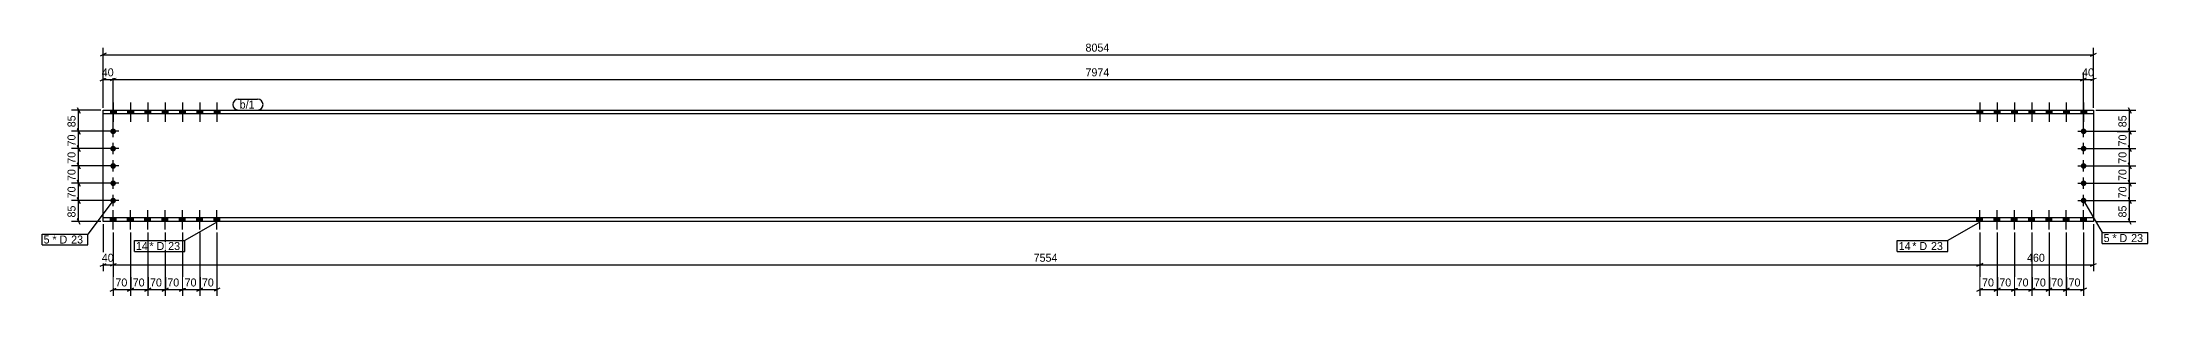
# Model space of a CAD drawing. Header units: millimetres. Extents: x 32 to 22264, y 32 to 1058.
# Drawn here: x 13742 to 22264, y 32 to 1058 of the extents above; entities that cross this region are included whole.
import ezdxf

# ---------------------------------------------------------------- set-up
doc = ezdxf.new("R2010")
doc.units = ezdxf.units.MM
doc.styles.add('Comic Sans MS', font='COMIC.TTF', dxfattribs={"height": 0.2})

msp = doc.modelspace()

# ---------------------------------------------------------------- hatches: boundary and pattern name
at = {"linetype": 'Continuous'}
for points in [[(14041, 782.6), (14018, 782.6), (14018, 768), (14041, 768)], [(14041.1, 782.6), (14018.1, 782.6), (14018.1, 768), (14041.1, 768)], [(14111, 782.6), (14088, 782.6), (14088, 768), (14111, 768)], [(14111.1, 782.6), (14088.1, 782.6), (14088.1, 768), (14111.1, 768)], [(14181, 782.6), (14158, 782.6), (14158, 768), (14181, 768)], [(14181.1, 782.6), (14158.1, 782.6), (14158.1, 768), (14181.1, 768)], [(14251, 782.6), (14228, 782.6), (14228, 768), (14251, 768)], [(14251.1, 782.6), (14228.1, 782.6), (14228.1, 768), (14251.1, 768)], [(14321, 782.6), (14298, 782.6), (14298, 768), (14321, 768)], [(14321.1, 782.6), (14298.1, 782.6), (14298.1, 768), (14321.1, 768)], [(14391, 782.6), (14368, 782.6), (14368, 768), (14391, 768)], [(14391.1, 782.6), (14368.1, 782.6), (14368.1, 768), (14391.1, 768)], [(14461, 782.6), (14438, 782.6), (14438, 768), (14461, 768)], [(14461.1, 782.6), (14438.1, 782.6), (14438.1, 768), (14461.1, 768)], [(21595, 782.6), (21572, 782.6), (21572, 768), (21595, 768)], [(21595, 782.6), (21572, 782.6), (21572, 768), (21595, 768)], [(21665, 782.6), (21642, 782.6), (21642, 768), (21665, 768)], [(21665, 782.6), (21642, 782.6), (21642, 768), (21665, 768)], [(21735, 782.6), (21712, 782.6), (21712, 768), (21735, 768)], [(21735, 782.6), (21712, 782.6), (21712, 768), (21735, 768)], [(21805, 782.6), (21782, 782.6), (21782, 768), (21805, 768)], [(21805, 782.6), (21782, 782.6), (21782, 768), (21805, 768)], [(21875, 782.6), (21852, 782.6), (21852, 768), (21875, 768)], [(21875, 782.6), (21852, 782.6), (21852, 768), (21875, 768)], [(21945, 782.6), (21922, 782.6), (21922, 768), (21945, 768)], [(21945, 782.6), (21922, 782.6), (21922, 768), (21945, 768)], [(22015, 782.6), (21992, 782.6), (21992, 768), (22015, 768)], [(22015, 782.6), (21992, 782.6), (21992, 768), (22015, 768)], [(14017.9, 697.6, -1), (14040.9, 697.6, -1)], [(21992, 697.6, -1), (22015, 697.6, -1)], [(14017.9, 627.6, -1), (14040.9, 627.6, -1)], [(21992, 627.6, -1), (22015, 627.6, -1)], [(14017.9, 557.6, -1), (14040.9, 557.6, -1)], [(21992, 557.6, -1), (22015, 557.6, -1)], [(14017.9, 487.6, -1), (14040.9, 487.6, -1)], [(14017.9, 417.6, -1), (14040.9, 417.6, -1)], [(21992, 487.6, -1), (22015, 487.6, -1)], [(21992, 417.6, -1), (22015, 417.6, -1)], [(14041, 347.2), (14018, 347.2), (14018, 332.6), (14041, 332.6)], [(14041.1, 347.2), (14018.1, 347.2), (14018.1, 332.6), (14041.1, 332.6)], [(14111, 347.2), (14088, 347.2), (14088, 332.6), (14111, 332.6)], [(14111.1, 347.2), (14088.1, 347.2), (14088.1, 332.6), (14111.1, 332.6)], [(14181, 347.2), (14158, 347.2), (14158, 332.6), (14181, 332.6)], [(14181.1, 347.2), (14158.1, 347.2), (14158.1, 332.6), (14181.1, 332.6)], [(14251, 347.2), (14228, 347.2), (14228, 332.6), (14251, 332.6)], [(14251.1, 347.2), (14228.1, 347.2), (14228.1, 332.6), (14251.1, 332.6)], [(14321, 347.2), (14298, 347.2), (14298, 332.6), (14321, 332.6)], [(14321.1, 347.2), (14298.1, 347.2), (14298.1, 332.6), (14321.1, 332.6)], [(14391, 347.2), (14368, 347.2), (14368, 332.6), (14391, 332.6)], [(14391.1, 347.2), (14368.1, 347.2), (14368.1, 332.6), (14391.1, 332.6)], [(14461, 347.2), (14438, 347.2), (14438, 332.6), (14461, 332.6)], [(14461.1, 347.2), (14438.1, 347.2), (14438.1, 332.6), (14461.1, 332.6)], [(21595, 347.2), (21572, 347.2), (21572, 332.6), (21595, 332.6)], [(21595, 347.2), (21572, 347.2), (21572, 332.6), (21595, 332.6)], [(21665, 347.2), (21642, 347.2), (21642, 332.6), (21665, 332.6)], [(21665, 347.2), (21642, 347.2), (21642, 332.6), (21665, 332.6)], [(21735, 347.2), (21712, 347.2), (21712, 332.6), (21735, 332.6)], [(21735, 347.2), (21712, 347.2), (21712, 332.6), (21735, 332.6)], [(21805, 347.2), (21782, 347.2), (21782, 332.6), (21805, 332.6)], [(21805, 347.2), (21782, 347.2), (21782, 332.6), (21805, 332.6)], [(21875, 347.2), (21852, 347.2), (21852, 332.6), (21875, 332.6)], [(21875, 347.2), (21852, 347.2), (21852, 332.6), (21875, 332.6)], [(21945, 347.2), (21922, 347.2), (21922, 332.6), (21945, 332.6)], [(21945, 347.2), (21922, 347.2), (21922, 332.6), (21945, 332.6)], [(22015, 347.2), (21992, 347.2), (21992, 332.6), (22015, 332.6)], [(22015, 347.2), (21992, 347.2), (21992, 332.6), (22015, 332.6)]]:
    msp.add_hatch(color=3, dxfattribs=at).paths.add_polyline_path(points)

# ---------------------------------------------------------------- linework, layer by layer
at = {"color": 8, "linetype": 'Continuous'}
for p, q in [((14001.4, 1013.6), (13977.4, 1001.6)), ((13989.4, 1007.6), (22043.5, 1007.6)), ((22031.5, 1001.6), (22055.5, 1013.6)), ((13977.4, 901.6), (14001.4, 913.6)), ((13989.4, 792.6), (13989.4, 936)), ((13989.4, 907.6), (14029.4, 907.6)), ((14041.4, 913.6), (14017.4, 901.6)), ((14041.4, 913.6), (14017.4, 901.6)), ((14029.4, 707.6), (14029.4, 936)), ((14029.4, 707.6), (14029.4, 936)), ((21991.5, 901.6), (22015.5, 913.6)), ((22003.5, 707.6), (22003.5, 936)), ((22003.5, 907.6), (22043.5, 907.6)), ((22055.5, 913.6), (22031.5, 901.6)), ((22043.5, 792.6), (22043.5, 936)), ((13979.4, 782.6), (13861, 782.6)), ((13883.4, 794.6), (13895.4, 770.6)), ((22053.5, 782.6), (22215, 782.6)), ((22183.4, 794.6), (22195.4, 770.6)), ((14019.4, 697.6), (13861, 697.6)), ((13883.4, 709.6), (13895.4, 685.6)), ((13889.4, 627.6), (13889.4, 697.6)), ((22013.5, 697.6), (22215, 697.6)), ((22183.4, 709.6), (22195.4, 685.6)), ((22189.4, 627.6), (22189.4, 697.6)), ((14019.4, 627.6), (13861, 627.6)), ((13895.4, 615.6), (13883.4, 639.6)), ((22013.5, 627.6), (22215, 627.6)), ((22195.4, 615.6), (22183.4, 639.6)), ((14019.4, 557.6), (13861, 557.6)), ((13895.4, 545.6), (13883.4, 569.6)), ((22013.5, 557.6), (22215, 557.6)), ((22195.4, 545.6), (22183.4, 569.6)), ((14019.4, 487.6), (13861, 487.6)), ((13895.4, 475.6), (13883.4, 499.6)), ((13895.4, 405.6), (13883.4, 429.6)), ((22013.5, 487.6), (22215, 487.6)), ((22195.4, 475.6), (22183.4, 499.6)), ((22183.4, 429.6), (22195.4, 405.6)), ((14019.4, 417.6), (13861, 417.6)), ((13895.4, 320.6), (13883.4, 344.6)), ((22013.5, 417.6), (22215, 417.6)), ((22195.4, 320.6), (22183.4, 344.6)), ((22189.4, 332.6), (22189.4, 417.6)), ((13979.4, 332.6), (13861, 332.6)), ((13989.4, 322.6), (13989.4, 132)), ((14029.5, 287.9), (14029.5, 132)), ((14029.5, 287.9), (14029.5, 132)), ((14099.6, 287.9), (14099.6, 32)), ((14169.6, 287.9), (14169.6, 32)), ((14239.6, 287.9), (14239.6, 32)), ((14309.6, 287.9), (14309.6, 32)), ((14379.6, 287.9), (14379.6, 32)), ((14449.6, 287.9), (14449.6, 32)), ((21583.5, 287.9), (21583.5, 32)), ((21653.5, 287.9), (21653.5, 32)), ((21723.5, 287.9), (21723.5, 32)), ((21933.5, 287.9), (21933.5, 32)), ((22003.5, 287.9), (22003.5, 32)), ((22043.5, 322.6), (22043.5, 132)), ((22053.5, 332.6), (22215, 332.6)), ((13977.4, 151.6), (14001.4, 163.6)), ((13989.4, 157.6), (14029.5, 157.6)), ((14041.5, 163.6), (14017.5, 151.6)), ((14041.5, 163.6), (14017.5, 151.6)), ((14029.5, 157.6), (21583.5, 157.6)), ((21595.5, 163.6), (21571.5, 151.6)), ((21571.5, 151.6), (21595.5, 163.6)), ((21583.5, 157.6), (22043.5, 157.6)), ((22031.5, 151.6), (22055.5, 163.6)), ((14017.6, 51.6), (14041.6, 63.6)), ((14087.6, 51.6), (14111.6, 63.6)), ((14157.6, 51.6), (14181.6, 63.6)), ((14227.6, 51.6), (14251.6, 63.6)), ((14239.6, 57.6), (14309.6, 57.6)), ((14321.6, 63.6), (14297.6, 51.6)), ((14367.6, 51.6), (14391.6, 63.6)), ((14379.6, 57.6), (14449.6, 57.6)), ((14461.6, 63.6), (14437.6, 51.6)), ((21571.5, 51.6), (21595.5, 63.6)), ((21641.5, 51.6), (21665.5, 63.6)), ((21653.5, 57.6), (21723.5, 57.6)), ((21735.5, 63.6), (21711.5, 51.6)), ((21781.5, 51.6), (21805.5, 63.6)), ((21851.5, 51.6), (21875.5, 63.6)), ((21921.5, 51.6), (21945.5, 63.6)), ((21933.5, 57.6), (22003.5, 57.6)), ((22015.5, 63.6), (21991.5, 51.6))]:
    msp.add_line(p, q, dxfattribs=at)
at = {"color": 7, "linetype": 'Continuous'}
for p, q in [((13989.4, 332.6), (13989.4, 782.6)), ((13989.4, 782.6), (22043.5, 782.6)), ((22043.5, 768), (13989.4, 768)), ((22043.5, 782.6), (22043.5, 332.6)), ((22043.5, 347.2), (13989.4, 347.2)), ((22043.5, 332.6), (13989.4, 332.6))]:
    msp.add_line(p, q, dxfattribs=at)
at = {"color": 3, "linetype": 'Continuous'}
for p, q in [((14018, 782.6), (14018, 768)), ((14018.1, 782.6), (14018.1, 768)), ((14029.5, 814.8), (14029.5, 736.6)), ((14029.6, 814.8), (14029.6, 736.6)), ((14041, 782.6), (14041, 768)), ((14041.1, 782.6), (14041.1, 768)), ((14088, 782.6), (14088, 768)), ((14088.1, 782.6), (14088.1, 768)), ((14099.5, 814.8), (14099.5, 736.6)), ((14099.6, 814.8), (14099.6, 736.6)), ((14111, 782.6), (14111, 768)), ((14111.1, 782.6), (14111.1, 768)), ((14158, 782.6), (14158, 768)), ((14158.1, 782.6), (14158.1, 768)), ((14169.5, 814.8), (14169.5, 736.6)), ((14169.6, 814.8), (14169.6, 736.6)), ((14181, 782.6), (14181, 768)), ((14181.1, 782.6), (14181.1, 768)), ((14228, 782.6), (14228, 768)), ((14228.1, 782.6), (14228.1, 768)), ((14239.5, 814.8), (14239.5, 736.6)), ((14239.6, 814.8), (14239.6, 736.6)), ((14251, 782.6), (14251, 768)), ((14251.1, 782.6), (14251.1, 768)), ((14298, 782.6), (14298, 768)), ((14298.1, 782.6), (14298.1, 768)), ((14309.5, 814.8), (14309.5, 736.6)), ((14309.6, 814.8), (14309.6, 736.6)), ((14321, 782.6), (14321, 768)), ((14321.1, 782.6), (14321.1, 768)), ((14368, 782.6), (14368, 768)), ((14368.1, 782.6), (14368.1, 768)), ((14379.5, 814.8), (14379.5, 736.6)), ((14379.6, 814.8), (14379.6, 736.6)), ((14391, 782.6), (14391, 768)), ((14391.1, 782.6), (14391.1, 768)), ((14438, 782.6), (14438, 768)), ((14438.1, 782.6), (14438.1, 768)), ((14449.5, 814.8), (14449.5, 736.6)), ((14449.6, 814.8), (14449.6, 736.6)), ((14461, 782.6), (14461, 768)), ((14461.1, 782.6), (14461.1, 768)), ((21572, 782.6), (21572, 768)), ((21572, 782.6), (21572, 768)), ((21583.5, 814.8), (21583.5, 736.6)), ((21583.5, 814.8), (21583.5, 736.6)), ((21595, 782.6), (21595, 768)), ((21595, 782.6), (21595, 768)), ((21642, 782.6), (21642, 768)), ((21642, 782.6), (21642, 768)), ((21653.5, 814.8), (21653.5, 736.6)), ((21653.5, 814.8), (21653.5, 736.6)), ((21665, 782.6), (21665, 768)), ((21665, 782.6), (21665, 768)), ((21712, 782.6), (21712, 768)), ((21712, 782.6), (21712, 768)), ((21723.5, 814.8), (21723.5, 736.6)), ((21723.5, 814.8), (21723.5, 736.6)), ((21735, 782.6), (21735, 768)), ((21735, 782.6), (21735, 768)), ((21782, 782.6), (21782, 768)), ((21782, 782.6), (21782, 768)), ((21793.5, 814.8), (21793.5, 736.6)), ((21793.5, 814.8), (21793.5, 736.6)), ((21805, 782.6), (21805, 768)), ((21805, 782.6), (21805, 768)), ((21852, 782.6), (21852, 768)), ((21852, 782.6), (21852, 768)), ((21863.5, 814.8), (21863.5, 736.6)), ((21863.5, 814.8), (21863.5, 736.6)), ((21875, 782.6), (21875, 768)), ((21875, 782.6), (21875, 768)), ((21922, 782.6), (21922, 768)), ((21922, 782.6), (21922, 768)), ((21933.5, 814.8), (21933.5, 736.6)), ((21933.5, 814.8), (21933.5, 736.6)), ((21945, 782.6), (21945, 768)), ((21945, 782.6), (21945, 768)), ((21992, 782.6), (21992, 768)), ((21992, 782.6), (21992, 768)), ((22003.5, 814.8), (22003.5, 736.6)), ((22003.5, 814.8), (22003.5, 736.6)), ((22015, 782.6), (22015, 768)), ((22015, 782.6), (22015, 768)), ((14052.4, 697.6), (14006.4, 697.6)), ((14029.4, 674.6), (14029.4, 720.6)), ((21980.5, 697.6), (22026.5, 697.6)), ((22003.5, 674.6), (22003.5, 720.6)), ((14052.4, 627.6), (14006.4, 627.6)), ((14029.4, 604.6), (14029.4, 650.6)), ((21980.5, 627.6), (22026.5, 627.6)), ((22003.5, 604.6), (22003.5, 650.6)), ((14052.4, 557.6), (14006.4, 557.6)), ((14029.4, 534.6), (14029.4, 580.6)), ((21980.5, 557.6), (22026.5, 557.6)), ((22003.5, 534.6), (22003.5, 580.6)), ((14052.4, 487.6), (14006.4, 487.6)), ((14029.4, 464.6), (14029.4, 510.6)), ((14029.4, 394.6), (14029.4, 440.6)), ((21980.5, 487.6), (22026.5, 487.6)), ((22003.5, 464.6), (22003.5, 510.6)), ((22003.5, 394.6), (22003.5, 440.6)), ((14052.4, 417.6), (14006.4, 417.6)), ((14018, 332.6), (14018, 347.2)), ((14018.1, 332.6), (14018.1, 347.2)), ((14029.5, 300.4), (14029.5, 378.6)), ((14029.6, 300.4), (14029.6, 378.6)), ((14041, 332.6), (14041, 347.2)), ((14041.1, 332.6), (14041.1, 347.2)), ((14088, 332.6), (14088, 347.2)), ((14088.1, 332.6), (14088.1, 347.2)), ((14099.5, 300.4), (14099.5, 378.6)), ((14099.6, 300.4), (14099.6, 378.6)), ((14111, 332.6), (14111, 347.2)), ((14111.1, 332.6), (14111.1, 347.2)), ((14158, 332.6), (14158, 347.2)), ((14158.1, 332.6), (14158.1, 347.2)), ((14169.5, 300.4), (14169.5, 378.6)), ((14169.6, 300.4), (14169.6, 378.6)), ((14181, 332.6), (14181, 347.2)), ((14181.1, 332.6), (14181.1, 347.2)), ((14228, 332.6), (14228, 347.2)), ((14228.1, 332.6), (14228.1, 347.2)), ((14239.5, 300.4), (14239.5, 378.6)), ((14239.6, 300.4), (14239.6, 378.6)), ((14251, 332.6), (14251, 347.2)), ((14251.1, 332.6), (14251.1, 347.2)), ((14298, 332.6), (14298, 347.2)), ((14298.1, 332.6), (14298.1, 347.2)), ((14309.5, 300.4), (14309.5, 378.6)), ((14309.6, 300.4), (14309.6, 378.6)), ((14321, 332.6), (14321, 347.2)), ((14321.1, 332.6), (14321.1, 347.2)), ((14368, 332.6), (14368, 347.2)), ((14368.1, 332.6), (14368.1, 347.2)), ((14379.5, 300.4), (14379.5, 378.6)), ((14379.6, 300.4), (14379.6, 378.6)), ((14391, 332.6), (14391, 347.2)), ((14391.1, 332.6), (14391.1, 347.2)), ((14438, 332.6), (14438, 347.2)), ((14438.1, 332.6), (14438.1, 347.2)), ((14449.5, 300.4), (14449.5, 378.6)), ((14449.6, 300.4), (14449.6, 378.6)), ((14461, 332.6), (14461, 347.2)), ((14461.1, 332.6), (14461.1, 347.2)), ((21572, 332.6), (21572, 347.2)), ((21572, 332.6), (21572, 347.2)), ((21583.5, 300.4), (21583.5, 378.6)), ((21583.5, 300.4), (21583.5, 378.6)), ((21595, 332.6), (21595, 347.2)), ((21595, 332.6), (21595, 347.2)), ((21642, 332.6), (21642, 347.2)), ((21642, 332.6), (21642, 347.2)), ((21653.5, 300.4), (21653.5, 378.6)), ((21653.5, 300.4), (21653.5, 378.6)), ((21665, 332.6), (21665, 347.2)), ((21665, 332.6), (21665, 347.2)), ((21712, 332.6), (21712, 347.2)), ((21712, 332.6), (21712, 347.2)), ((21723.5, 300.4), (21723.5, 378.6)), ((21723.5, 300.4), (21723.5, 378.6)), ((21735, 332.6), (21735, 347.2)), ((21735, 332.6), (21735, 347.2)), ((21782, 332.6), (21782, 347.2)), ((21782, 332.6), (21782, 347.2)), ((21793.5, 300.4), (21793.5, 378.6)), ((21793.5, 300.4), (21793.5, 378.6)), ((21805, 332.6), (21805, 347.2)), ((21805, 332.6), (21805, 347.2)), ((21852, 332.6), (21852, 347.2)), ((21852, 332.6), (21852, 347.2)), ((21863.5, 300.4), (21863.5, 378.6)), ((21863.5, 300.4), (21863.5, 378.6)), ((21875, 332.6), (21875, 347.2)), ((21875, 332.6), (21875, 347.2)), ((21922, 332.6), (21922, 347.2)), ((21922, 332.6), (21922, 347.2)), ((21933.5, 300.4), (21933.5, 378.6)), ((21933.5, 300.4), (21933.5, 378.6)), ((21945, 332.6), (21945, 347.2)), ((21945, 332.6), (21945, 347.2)), ((21980.5, 417.6), (22026.5, 417.6)), ((21992, 332.6), (21992, 347.2)), ((21992, 332.6), (21992, 347.2)), ((22003.5, 300.4), (22003.5, 378.6)), ((22003.5, 300.4), (22003.5, 378.6)), ((22015, 332.6), (22015, 347.2)), ((22015, 332.6), (22015, 347.2))]:
    msp.add_line(p, q, dxfattribs=at)

# ---------------------------------------------------------------- wipeouts: each hides what was drawn before it
at = {"color": 0}
for points in [[(13773.9, 243.8), (13773.9, 275.8), (13747.9, 275.8), (13747.9, 243.8)], [(21300.5, 217.4), (21300.5, 249.4), (21255.2, 249.4), (21255.2, 217.4)]]:
    msp.add_wipeout(points, dxfattribs=at)

# ---------------------------------------------------------------- next in the draw order: wipeouts: each hides what was drawn before it
for points in [[(18074.9, 1013.6), (18074.9, 1058.4), (17957.9, 1058.4), (17957.9, 1013.6)], [(22055.9, 913.6), (22055.9, 958.4), (21991, 958.4), (21991, 913.6)], [(14607.8, 789.6), (14607.8, 821.6), (14541.4, 821.6), (14541.4, 789.6)], [(13883.4, 695.1), (13838.6, 695.1), (13838.6, 630.1), (13883.4, 630.1)], [(22183.4, 695.1), (22138.6, 695.1), (22138.6, 630.1), (22183.4, 630.1)], [(22183.4, 407.6), (22138.6, 407.6), (22138.6, 342.6), (22183.4, 342.6)], [(13773.9, 243.8), (13773.9, 275.8), (13747.9, 275.8), (13747.9, 243.8)], [(22110.5, 249.7), (22110.5, 281.7), (22084.5, 281.7), (22084.5, 249.7)], [(14041.9, 163.6), (14041.9, 208.4), (13977, 208.4), (13977, 163.6)], [(17865, 163.6), (17865, 208.4), (17748, 208.4), (17748, 163.6)], [(21300.5, 217.4), (21300.5, 249.4), (21255.2, 249.4), (21255.2, 217.4)], [(21859, 163.6), (21859, 208.4), (21768, 208.4), (21768, 163.6)], [(14307, 63.6), (14307, 108.4), (14242.1, 108.4), (14242.1, 63.6)], [(14447, 63.6), (14447, 108.4), (14382.1, 108.4), (14382.1, 63.6)], [(21721, 63.6), (21721, 108.4), (21656.1, 108.4), (21656.1, 63.6)], [(22001, 63.6), (22001, 108.4), (21936.1, 108.4), (21936.1, 63.6)]]:
    msp.add_wipeout(points, dxfattribs=at)

# ---------------------------------------------------------------- next in the draw order: linework, layer by layer
at = {"color": 8, "linetype": 'Continuous'}
for p, q in [((22043.5, 792.6), (22043.5, 1036)), ((14029.4, 907.6), (22003.5, 907.6)), ((21991.5, 901.6), (22015.5, 913.6)), ((22003.5, 707.6), (22003.5, 936)), ((13889.4, 697.6), (13889.4, 782.6)), ((22189.4, 697.6), (22189.4, 782.6)), ((14019.4, 697.6), (13861, 697.6)), ((13895.4, 685.6), (13883.4, 709.6)), ((22013.5, 697.6), (22215, 697.6)), ((22195.4, 685.6), (22183.4, 709.6)), ((14019.4, 627.6), (13861, 627.6)), ((13883.4, 639.6), (13895.4, 615.6)), ((13889.4, 557.6), (13889.4, 627.6)), ((22013.5, 627.6), (22215, 627.6)), ((22183.4, 639.6), (22195.4, 615.6)), ((22189.4, 557.6), (22189.4, 627.6)), ((22195.4, 405.6), (22183.4, 429.6)), ((22013.5, 417.6), (22215, 417.6)), ((14029.6, 287.9), (14029.6, 32)), ((14239.6, 287.9), (14239.6, 32)), ((14309.6, 287.9), (14309.6, 32)), ((14379.6, 287.9), (14379.6, 32)), ((21653.5, 287.9), (21653.5, 32)), ((21723.5, 287.9), (21723.5, 32)), ((21793.5, 287.9), (21793.5, 32)), ((21863.5, 287.9), (21863.5, 32)), ((21933.5, 287.9), (21933.5, 32)), ((14169.6, 57.6), (14239.6, 57.6)), ((14251.6, 63.6), (14227.6, 51.6)), ((14297.6, 51.6), (14321.6, 63.6)), ((14309.6, 57.6), (14379.6, 57.6)), ((14391.6, 63.6), (14367.6, 51.6)), ((21583.5, 57.6), (21653.5, 57.6)), ((21665.5, 63.6), (21641.5, 51.6)), ((21711.5, 51.6), (21735.5, 63.6)), ((21863.5, 57.6), (21933.5, 57.6)), ((21945.5, 63.6), (21921.5, 51.6))]:
    msp.add_line(p, q, dxfattribs=at)
at = {"color": 7, "linetype": 'Continuous'}
msp.add_line((21249.2, 211.4), (21249.2, 255.4), dxfattribs=at)

# ---------------------------------------------------------------- next in the draw order: texts
at = {"color": 3, "style": 'Comic Sans MS'}
for s, p in [('8054', (17964.3, 1020)), ('40', (21997.4, 920)), ('40', (13983.4, 170)), ('7554', (17754.4, 170)), ('460', (21774.4, 170)), ('70', (14248.5, 70)), ('70', (14388.5, 70)), ('70', (21662.5, 70)), ('70', (21942.5, 70))]:
    msp.add_text(s, height=32.38, dxfattribs=at).set_placement(p)
for s, p in [('70', (13877, 636.5)), ('70', (22177, 636.5)), ('85', (22177, 349))]:
    msp.add_text(s, height=32.38, rotation=90.00021, dxfattribs=at).set_placement(p)

# ---------------------------------------------------------------- next in the draw order: wipeouts: each hides what was drawn before it
at = {"color": 0}
for points in [[(14607.8, 789.6), (14607.8, 821.6), (14541.4, 821.6), (14541.4, 789.6)], [(13849.7, 243.8), (13849.7, 275.8), (13783.5, 275.8), (13783.5, 243.8)], [(22110.5, 249.7), (22110.5, 281.7), (22084.5, 281.7), (22084.5, 249.7)], [(21376.3, 217.4), (21376.3, 249.4), (21310.1, 249.4), (21310.1, 217.4)]]:
    msp.add_wipeout(points, dxfattribs=at)

# ---------------------------------------------------------------- next in the draw order: linework, layer by layer
at = {"color": 7, "linetype": 'Continuous'}
for p, q in [((14535.4, 827.6), (14613.8, 827.6)), ((14535.4, 783.6), (14613.8, 783.6))]:
    msp.add_line(p, q, dxfattribs=at)
for centre, start, end in [((14535.4, 805.6), 90, 270), ((14613.8, 805.6), 270, 90)]:
    msp.add_arc(centre, 22, start, end, dxfattribs=at)

# ---------------------------------------------------------------- next in the draw order: texts
at = {"color": 3, "style": 'Comic Sans MS'}
msp.add_text('b/1', height=32.38, dxfattribs=at).set_placement((14541.4, 789.6))

# ---------------------------------------------------------------- next in the draw order: wipeouts: each hides what was drawn before it
at = {"color": 0}
for points in [[(14041.8, 913.6), (14041.8, 958.4), (13976.9, 958.4), (13976.9, 913.6)], [(18074.9, 913.6), (18074.9, 958.4), (17957.9, 958.4), (17957.9, 913.6)], [(13883.4, 772.6), (13838.6, 772.6), (13838.6, 707.6), (13883.4, 707.6)], [(22183.4, 772.6), (22138.6, 772.6), (22138.6, 707.6), (22183.4, 707.6)], [(13883.4, 625.1), (13838.6, 625.1), (13838.6, 560.1), (13883.4, 560.1)], [(22183.4, 625.1), (22138.6, 625.1), (22138.6, 560.1), (22183.4, 560.1)], [(13849.7, 243.8), (13849.7, 275.8), (13783.5, 275.8), (13783.5, 243.8)], [(22186.3, 249.7), (22186.3, 281.7), (22120.1, 281.7), (22120.1, 249.7)], [(21376.3, 217.4), (21376.3, 249.4), (21310.1, 249.4), (21310.1, 217.4)], [(14237, 63.6), (14237, 108.4), (14172.1, 108.4), (14172.1, 63.6)], [(14377, 63.6), (14377, 108.4), (14312.1, 108.4), (14312.1, 63.6)], [(21651, 63.6), (21651, 108.4), (21586.1, 108.4), (21586.1, 63.6)], [(21931, 63.6), (21931, 108.4), (21866.1, 108.4), (21866.1, 63.6)]]:
    msp.add_wipeout(points, dxfattribs=at)

# ---------------------------------------------------------------- next in the draw order: linework, layer by layer
at = {"color": 8, "linetype": 'Continuous'}
for p, q in [((13989.4, 792.6), (13989.4, 1036)), ((14019.4, 557.6), (13861, 557.6)), ((13883.4, 569.6), (13895.4, 545.6)), ((13889.4, 487.6), (13889.4, 557.6)), ((22013.5, 557.6), (22215, 557.6)), ((22183.4, 569.6), (22195.4, 545.6)), ((22189.4, 487.6), (22189.4, 557.6)), ((14169.6, 287.9), (14169.6, 32)), ((21583.5, 287.9), (21583.5, 132)), ((21583.5, 287.9), (21583.5, 132)), ((21863.5, 287.9), (21863.5, 32)), ((14099.6, 57.6), (14169.6, 57.6)), ((14181.6, 63.6), (14157.6, 51.6)), ((21793.5, 57.6), (21863.5, 57.6)), ((21875.5, 63.6), (21851.5, 51.6))]:
    msp.add_line(p, q, dxfattribs=at)
at = {"color": 7, "linetype": 'Continuous'}
msp.add_line((13741.9, 237.8), (13741.9, 281.8), dxfattribs=at)

# ---------------------------------------------------------------- next in the draw order: texts
at = {"color": 3, "style": 'Comic Sans MS'}
for s, height, p in [('40', 32.38, (13983.3, 920)), ('7974', 32.38, (17964.3, 920)), ('5', 32.4, (13747.9, 243.8)), ('14', 32.38, (21255.2, 217.4)), ('70', 32.38, (14178.5, 70)), ('70', 32.38, (14318.5, 70)), ('70', 32.38, (21592.5, 70)), ('70', 32.38, (21872.5, 70))]:
    msp.add_text(s, height=height, dxfattribs=at).set_placement(p)
for s, p in [('85', (13877, 714)), ('85', (22177, 714)), ('70', (13877, 566.5)), ('70', (22177, 566.5))]:
    msp.add_text(s, height=32.38, rotation=90.00021, dxfattribs=at).set_placement(p)

# ---------------------------------------------------------------- next in the draw order: wipeouts: each hides what was drawn before it
at = {"color": 0}
for points in [[(13911.5, 243.8), (13911.5, 275.8), (13859.3, 275.8), (13859.3, 243.8)], [(22186.3, 249.7), (22186.3, 281.7), (22120.1, 281.7), (22120.1, 249.7)], [(21438, 217.4), (21438, 249.4), (21385.9, 249.4), (21385.9, 217.4)]]:
    msp.add_wipeout(points, dxfattribs=at)

# ---------------------------------------------------------------- next in the draw order: linework, layer by layer
at = {"color": 7, "linetype": 'Continuous'}
for p in [(22003.5, 417.6), (22078.5, 243.7)]:
    msp.add_line(p, (22078.5, 287.7), dxfattribs=at)

# ---------------------------------------------------------------- next in the draw order: texts
at = {"color": 3, "style": 'Comic Sans MS'}
msp.add_text('5', height=32.4, dxfattribs=at).set_placement((22084.5, 249.7))

# ---------------------------------------------------------------- next in the draw order: wipeouts: each hides what was drawn before it
at = {"color": 0}
for points in [[(13883.4, 555.1), (13838.6, 555.1), (13838.6, 490.1), (13883.4, 490.1)], [(22183.4, 555.1), (22138.6, 555.1), (22138.6, 490.1), (22183.4, 490.1)], [(13911.5, 243.8), (13911.5, 275.8), (13859.3, 275.8), (13859.3, 243.8)], [(22248, 249.7), (22248, 281.7), (22195.9, 281.7), (22195.9, 249.7)], [(21438, 217.4), (21438, 249.4), (21385.9, 249.4), (21385.9, 217.4)], [(14167, 63.6), (14167, 108.4), (14102.1, 108.4), (14102.1, 63.6)], [(21861, 63.6), (21861, 108.4), (21796.1, 108.4), (21796.1, 63.6)]]:
    msp.add_wipeout(points, dxfattribs=at)

# ---------------------------------------------------------------- next in the draw order: linework, layer by layer
at = {"color": 8, "linetype": 'Continuous'}
for p, q in [((14019.4, 487.6), (13861, 487.6)), ((13883.4, 499.6), (13895.4, 475.6)), ((13889.4, 417.6), (13889.4, 487.6)), ((22013.5, 487.6), (22215, 487.6)), ((22183.4, 499.6), (22195.4, 475.6)), ((22189.4, 417.6), (22189.4, 487.6)), ((14099.6, 287.9), (14099.6, 32)), ((21793.5, 287.9), (21793.5, 32)), ((14029.6, 57.6), (14099.6, 57.6)), ((14111.6, 63.6), (14087.6, 51.6)), ((21723.5, 57.6), (21793.5, 57.6)), ((21805.5, 63.6), (21781.5, 51.6))]:
    msp.add_line(p, q, dxfattribs=at)
at = {"color": 7, "linetype": 'Continuous'}
for p, q in [((14029.4, 417.6), (13927.1, 281.8)), ((13741.9, 281.8), (13927.1, 281.8)), ((13927.1, 237.8), (13927.1, 281.8)), ((21583.5, 330.4), (21453.6, 255.4)), ((13741.9, 237.8), (13927.1, 237.8)), ((21249.2, 255.4), (21453.6, 255.4)), ((21249.2, 211.4), (21453.6, 211.4)), ((21453.6, 211.4), (21453.6, 255.4))]:
    msp.add_line(p, q, dxfattribs=at)

# ---------------------------------------------------------------- next in the draw order: texts
at = {"color": 3, "style": 'Comic Sans MS'}
for p in [(13877, 496.5), (22177, 496.5)]:
    msp.add_text('70', height=32.38, rotation=90.00021, dxfattribs=at).set_placement(p)
for s, p in [('* D', (13783.5, 243.8)), ('23', (13859.3, 243.8)), ('* D', (21310.1, 217.4)), ('23', (21385.9, 217.4)), ('70', (14108.5, 70)), ('70', (21802.5, 70))]:
    msp.add_text(s, height=32.38, dxfattribs=at).set_placement(p)

# ---------------------------------------------------------------- next in the draw order: wipeouts: each hides what was drawn before it
at = {"color": 0}
msp.add_wipeout([(22248, 249.7), (22248, 281.7), (22195.9, 281.7), (22195.9, 249.7)], dxfattribs=at)

# ---------------------------------------------------------------- next in the draw order: linework, layer by layer
at = {"color": 7, "linetype": 'Continuous'}
for p, q in [((22078.5, 287.7), (22263.6, 287.7)), ((22263.6, 243.7), (22263.6, 287.7)), ((22078.5, 243.7), (22263.6, 243.7))]:
    msp.add_line(p, q, dxfattribs=at)

# ---------------------------------------------------------------- next in the draw order: texts
at = {"color": 3, "style": 'Comic Sans MS'}
for s, p in [('* D', (22120.1, 249.7)), ('23', (22195.9, 249.7))]:
    msp.add_text(s, height=32.38, dxfattribs=at).set_placement(p)

# ---------------------------------------------------------------- next in the draw order: wipeouts: each hides what was drawn before it
at = {"color": 0}
for points in [[(13883.4, 485.1), (13838.6, 485.1), (13838.6, 420.1), (13883.4, 420.1)], [(22183.4, 485.1), (22138.6, 485.1), (22138.6, 420.1), (22183.4, 420.1)], [(14166.6, 217.4), (14166.6, 249.4), (14121.3, 249.4), (14121.3, 217.4)], [(14097, 63.6), (14097, 108.4), (14032.1, 108.4), (14032.1, 63.6)], [(21791, 63.6), (21791, 108.4), (21726.1, 108.4), (21726.1, 63.6)]]:
    msp.add_wipeout(points, dxfattribs=at)

# ---------------------------------------------------------------- next in the draw order: linework, layer by layer
at = {"color": 8, "linetype": 'Continuous'}
for p, q in [((13883.4, 429.6), (13895.4, 405.6)), ((14019.4, 417.6), (13861, 417.6)), ((13889.4, 332.6), (13889.4, 417.6))]:
    msp.add_line(p, q, dxfattribs=at)

# ---------------------------------------------------------------- next in the draw order: texts
at = {"color": 3, "style": 'Comic Sans MS'}
for p in [(13877, 426.5), (22177, 426.5)]:
    msp.add_text('70', height=32.38, rotation=90.00021, dxfattribs=at).set_placement(p)
for p in [(14038.5, 70), (21732.5, 70)]:
    msp.add_text('70', height=32.38, dxfattribs=at).set_placement(p)

# ---------------------------------------------------------------- next in the draw order: wipeouts: each hides what was drawn before it
at = {"color": 0}
msp.add_wipeout([(14166.6, 217.4), (14166.6, 249.4), (14121.3, 249.4), (14121.3, 217.4)], dxfattribs=at)

# ---------------------------------------------------------------- next in the draw order: linework, layer by layer
at = {"color": 7, "linetype": 'Continuous'}
msp.add_line((14115.3, 211.4), (14115.3, 255.4), dxfattribs=at)

# ---------------------------------------------------------------- next in the draw order: wipeouts: each hides what was drawn before it
at = {"color": 0}
for points in [[(13883.4, 407.6), (13838.6, 407.6), (13838.6, 342.6), (13883.4, 342.6)], [(14242.4, 217.4), (14242.4, 249.4), (14176.2, 249.4), (14176.2, 217.4)]]:
    msp.add_wipeout(points, dxfattribs=at)

# ---------------------------------------------------------------- next in the draw order: texts
at = {"color": 3, "style": 'Comic Sans MS'}
msp.add_text('85', height=32.38, rotation=90.00021, dxfattribs=at).set_placement((13877, 349))

# ---------------------------------------------------------------- next in the draw order: wipeouts: each hides what was drawn before it
at = {"color": 0}
msp.add_wipeout([(14242.4, 217.4), (14242.4, 249.4), (14176.2, 249.4), (14176.2, 217.4)], dxfattribs=at)

# ---------------------------------------------------------------- next in the draw order: texts
at = {"color": 3, "style": 'Comic Sans MS'}
msp.add_text('14', height=32.38, dxfattribs=at).set_placement((14121.3, 217.4))

# ---------------------------------------------------------------- next in the draw order: wipeouts: each hides what was drawn before it
at = {"color": 0}
msp.add_wipeout([(14304.1, 217.4), (14304.1, 249.4), (14252, 249.4), (14252, 217.4)], dxfattribs=at)

# ---------------------------------------------------------------- next in the draw order: wipeouts: each hides what was drawn before it
msp.add_wipeout([(14304.1, 217.4), (14304.1, 249.4), (14252, 249.4), (14252, 217.4)], dxfattribs=at)

# ---------------------------------------------------------------- next in the draw order: linework, layer by layer
at = {"color": 7, "linetype": 'Continuous'}
for p, q in [((14449.6, 330.4), (14319.7, 255.4)), ((14115.3, 255.4), (14319.7, 255.4)), ((14115.3, 211.4), (14319.7, 211.4)), ((14319.7, 211.4), (14319.7, 255.4))]:
    msp.add_line(p, q, dxfattribs=at)

# ---------------------------------------------------------------- next in the draw order: texts
at = {"color": 3, "style": 'Comic Sans MS'}
for s, p in [('* D', (14176.2, 217.4)), ('23', (14252, 217.4))]:
    msp.add_text(s, height=32.38, dxfattribs=at).set_placement(p)

doc.saveas('drawing.dxf')
